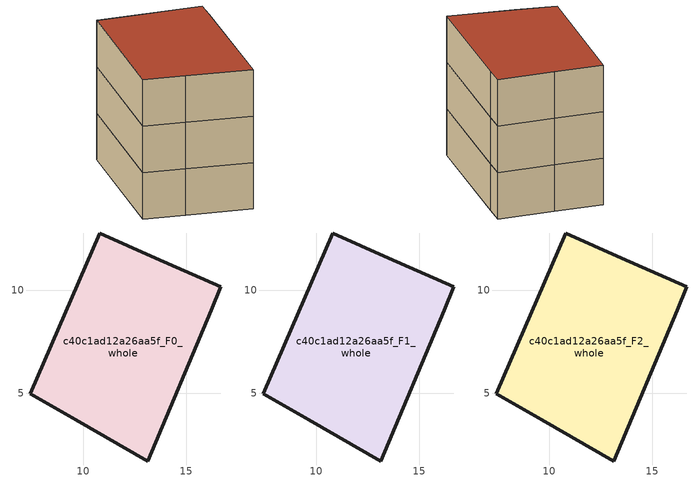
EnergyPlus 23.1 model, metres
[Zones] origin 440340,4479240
c40c1ad12a26aa5f_F0_whole
 floor ground (EU_floor_Construction): 16.69,10.17 16.23,9.03 13.13,1.7 9.62,3.7 7.4,4.98 10.79,12.8 13.52,11.58 z0
 wall outside (EU_wall_Construction): 13.13,1.7 16.23,9.03 16.69,10.17 13.52,11.58 10.79,12.8 7.4,4.98 9.62,3.7 13.13,1.7 z0:3
c40c1ad12a26aa5f_F1_whole
 floor to c40c1ad12a26aa5f_F0_whole (EU_floor_Construction): 16.69,10.17 16.23,9.03 13.13,1.7 9.62,3.7 7.4,4.98 10.79,12.8 13.52,11.58 z3
 wall outside (EU_wall_Construction): 13.13,1.7 16.23,9.03 16.69,10.17 13.52,11.58 10.79,12.8 7.4,4.98 9.62,3.7 13.13,1.7 z3:6
c40c1ad12a26aa5f_F2_whole
 floor to c40c1ad12a26aa5f_F1_whole (EU_floor_Construction): 16.69,10.17 16.23,9.03 13.13,1.7 9.62,3.7 7.4,4.98 10.79,12.8 13.52,11.58 z6
 wall outside (EU_wall_Construction): 13.13,1.7 16.23,9.03 16.69,10.17 13.52,11.58 10.79,12.8 7.4,4.98 9.62,3.7 13.13,1.7 z6:9
 roof outside (EU_roof_Construction): 13.13,1.7 16.23,9.03 16.69,10.17 13.52,11.58 10.79,12.8 7.4,4.98 9.62,3.7 z9
[Building]
EU S2 Campaign: North Axis=0; Terrain=City; Solar Distribution=FullExterior
[Site:Location]
Madrid: Latitude=40.5; Longitude=-3.5; Time Zone=1; Elevation=609
[SizingPeriod:WeatherFileDays]
AnnualSizingPeriod: Begin Month=1; Begin Day of Month=1; End Month=12; End Day of Month=31; Day of Week for Start Day=Monday; Use Weather File Daylight Saving Period=No; Use Weather File Rain and Snow Indicators=No
[MATERIAL]
EU_InternalMass_Material: Roughness=MediumRough; Thickness=0.1; Conductivity=1; Density=1800; Specific Heat=900; Thermal Absorptance=0.9; Solar Absorptance=0.7; Visible Absorptance=0.7
[MATERIAL:NOMASS] Roughness=MediumRough; Thermal Absorptance=0.9; Solar Absorptance=0.7; Visible Absorptance=0.7
Name | Thermal Resistance
EU_wall_NoMass; EU_roof_NoMass | 2.16768
EU_floor_NoMass | 1.14339
[CONSTRUCTION]
EU_wall_Construction: EU_wall_NoMass
EU_roof_Construction: EU_roof_NoMass
EU_floor_Construction: EU_floor_NoMass
EU_InternalMass_Construction: EU_InternalMass_Material
[ZONE] Type=1; Multiplier=1; Ceiling Height=autocalculate; Volume=172.989; Floor Area=autocalculate; Part of Total Floor Area=Yes
c40c1ad12a26aa5f_F0_whole; c40c1ad12a26aa5f_F1_whole; c40c1ad12a26aa5f_F2_whole
[INTERNALMASS] Construction=EU_InternalMass_Construction; Surface Area=57.663
Name | Zone or ZoneList
c40c1ad12a26aa5f_F0_whole_EU_InternalMass | c40c1ad12a26aa5f_F0_whole
c40c1ad12a26aa5f_F1_whole_EU_InternalMass | c40c1ad12a26aa5f_F1_whole
c40c1ad12a26aa5f_F2_whole_EU_InternalMass | c40c1ad12a26aa5f_F2_whole
[OTHEREQUIPMENT] Fuel Type=Electricity; Design Level Calculation Method=Watts/Area; Power per Zone Floor Area=1; Fraction Latent=0; Fraction Radiant=0; Fraction Lost=0; Carbon Dioxide Generation Rate=0; EndUse Subcategory=EU_Step8_InternalGains
Name | Zone or ZoneList or Space or SpaceList | Schedule
EU_Step8_InternalGain_c40c1ad12a26aa5f_F0_whole_f000 | c40c1ad12a26aa5f_F0_whole | EU_Step8_GainSchedule_c40c1ad12a26aa5f_F0_whole_f000
EU_Step8_InternalGain_c40c1ad12a26aa5f_F1_whole_f000 | c40c1ad12a26aa5f_F1_whole | EU_Step8_GainSchedule_c40c1ad12a26aa5f_F1_whole_f000
EU_Step8_InternalGain_c40c1ad12a26aa5f_F2_whole_f000 | c40c1ad12a26aa5f_F2_whole | EU_Step8_GainSchedule_c40c1ad12a26aa5f_F2_whole_f000
[ZONEVENTILATION:DESIGNFLOWRATE] Schedule=EU_AlwaysOn; Design Flow Rate Calculation Method=AirChanges/Hour; Air Changes per Hour=0.480546; Ventilation Type=Natural; Fan Pressure Rise=0; Fan Total Efficiency=1; Constant Term Coefficient=1; Temperature Term Coefficient=0; Velocity Term Coefficient=0; Velocity Squared Term Coefficient=0; Minimum Indoor Temperature=-100; Maximum Indoor Temperature=100; Delta Temperature=-100; Minimum Outdoor Temperature=-100; Maximum Outdoor Temperature=100; Maximum Wind Speed=40
Name | Zone or ZoneList or Space or SpaceList
EU_ConstantAir_c40c1ad12a26aa5f_F0_whole | c40c1ad12a26aa5f_F0_whole
EU_ConstantAir_c40c1ad12a26aa5f_F1_whole | c40c1ad12a26aa5f_F1_whole
EU_ConstantAir_c40c1ad12a26aa5f_F2_whole | c40c1ad12a26aa5f_F2_whole
[HVACTEMPLATE:THERMOSTAT] Constant Heating Setpoint=20; Constant Cooling Setpoint=50
EU_HeatOnly_c40c1ad12a26aa5f_F0_whole; EU_HeatOnly_c40c1ad12a26aa5f_F1_whole; EU_HeatOnly_c40c1ad12a26aa5f_F2_whole
[HVACTEMPLATE:ZONE:IDEALLOADSAIRSYSTEM] System Availability Schedule=EU_AlwaysOn; Maximum Heating Supply Air Temperature=50; Minimum Cooling Supply Air Temperature=13; Maximum Heating Supply Air Humidity Ratio=0.0156; Minimum Cooling Supply Air Humidity Ratio=0.0077; Heating Limit=NoLimit; Cooling Limit=NoLimit; Heating Availability Schedule=EU_AlwaysOn; Cooling Availability Schedule=EU_CoolingOff; Dehumidification Control Type=ConstantSensibleHeatRatio; Cooling Sensible Heat Ratio=0.7; Dehumidification Setpoint=60; Humidification Control Type=None; Humidification Setpoint=30; Outdoor Air Method=None; Outdoor Air Flow Rate per Person=0.00944; Outdoor Air Flow Rate per Zone Floor Area=0; Outdoor Air Flow Rate per Zone=0; Demand Controlled Ventilation Type=None; Outdoor Air Economizer Type=NoEconomizer; Heat Recovery Type=None; Sensible Heat Recovery Effectiveness=0.7; Latent Heat Recovery Effectiveness=0.65
Name | Template Thermostat
c40c1ad12a26aa5f_F0_whole | EU_HeatOnly_c40c1ad12a26aa5f_F0_whole
c40c1ad12a26aa5f_F1_whole | EU_HeatOnly_c40c1ad12a26aa5f_F1_whole
c40c1ad12a26aa5f_F2_whole | EU_HeatOnly_c40c1ad12a26aa5f_F2_whole
[SIZING:ZONE] Zone Cooling Design Supply Air Temperature Input Method=SupplyAirTemperature; Zone Cooling Design Supply Air Temperature=13; Zone Heating Design Supply Air Temperature Input Method=SupplyAirTemperature; Zone Heating Design Supply Air Temperature=50; Zone Cooling Design Supply Air Humidity Ratio=0.008; Zone Heating Design Supply Air Humidity Ratio=0.008; Cooling Design Air Flow Method=DesignDay; Cooling Design Air Flow Rate=0; Cooling Minimum Air Flow per Zone Floor Area=0.000762; Cooling Minimum Air Flow=0; Cooling Minimum Air Flow Fraction=0.2; Heating Design Air Flow Method=DesignDay; Heating Design Air Flow Rate=0; Heating Maximum Air Flow per Zone Floor Area=0.002032; Heating Maximum Air Flow=0.141576; Heating Maximum Air Flow Fraction=0.3; Account for Dedicated Outdoor Air System=No; Dedicated Outdoor Air System Control Strategy=NeutralSupplyAir; Dedicated Outdoor Air Low Setpoint Temperature for Design=autosize; Dedicated Outdoor Air High Setpoint Temperature for Design=autosize; Zone Load Sizing Method=Sensible Load Only No Latent Load; Zone Latent Cooling Design Supply Air Humidity Ratio Input Method=HumidityRatioDifference; Zone Cooling Design Supply Air Humidity Ratio Difference=0.005; Zone Latent Heating Design Supply Air Humidity Ratio Input Method=HumidityRatioDifference; Zone Humidification Design Supply Air Humidity Ratio Difference=0.005
c40c1ad12a26aa5f_F0_whole; c40c1ad12a26aa5f_F1_whole; c40c1ad12a26aa5f_F2_whole
[SCHEDULE:CONSTANT]
Name | Hourly Value
EU_AlwaysOn | 1
EU_CoolingOff | 0
[SCHEDULE:FILE] Column Number=1; Rows to Skip at Top=0; Number of Hours of Data=8760; Column Separator=Comma; Interpolate to Timestep=No; Minutes per Item=60; Adjust Schedule for Daylight Savings=Yes
Name | File
EU_Step8_GainSchedule_c40c1ad12a26aa5f_F0_whole_f000 | C:\Users\o_iseri\Desktop\OpenUBEM\openubem\outputs\eu_evidence\EU-11\ES-MAD-BERRUGUETE\idfs\c40c1ad12a26aa5f\c40c1ad12a26aa5f_F0_whole_f000_gain.csv
EU_Step8_GainSchedule_c40c1ad12a26aa5f_F1_whole_f000 | C:\Users\o_iseri\Desktop\OpenUBEM\openubem\outputs\eu_evidence\EU-11\ES-MAD-BERRUGUETE\idfs\c40c1ad12a26aa5f\c40c1ad12a26aa5f_F1_whole_f000_gain.csv
EU_Step8_GainSchedule_c40c1ad12a26aa5f_F2_whole_f000 | C:\Users\o_iseri\Desktop\OpenUBEM\openubem\outputs\eu_evidence\EU-11\ES-MAD-BERRUGUETE\idfs\c40c1ad12a26aa5f\c40c1ad12a26aa5f_F2_whole_f000_gain.csv
